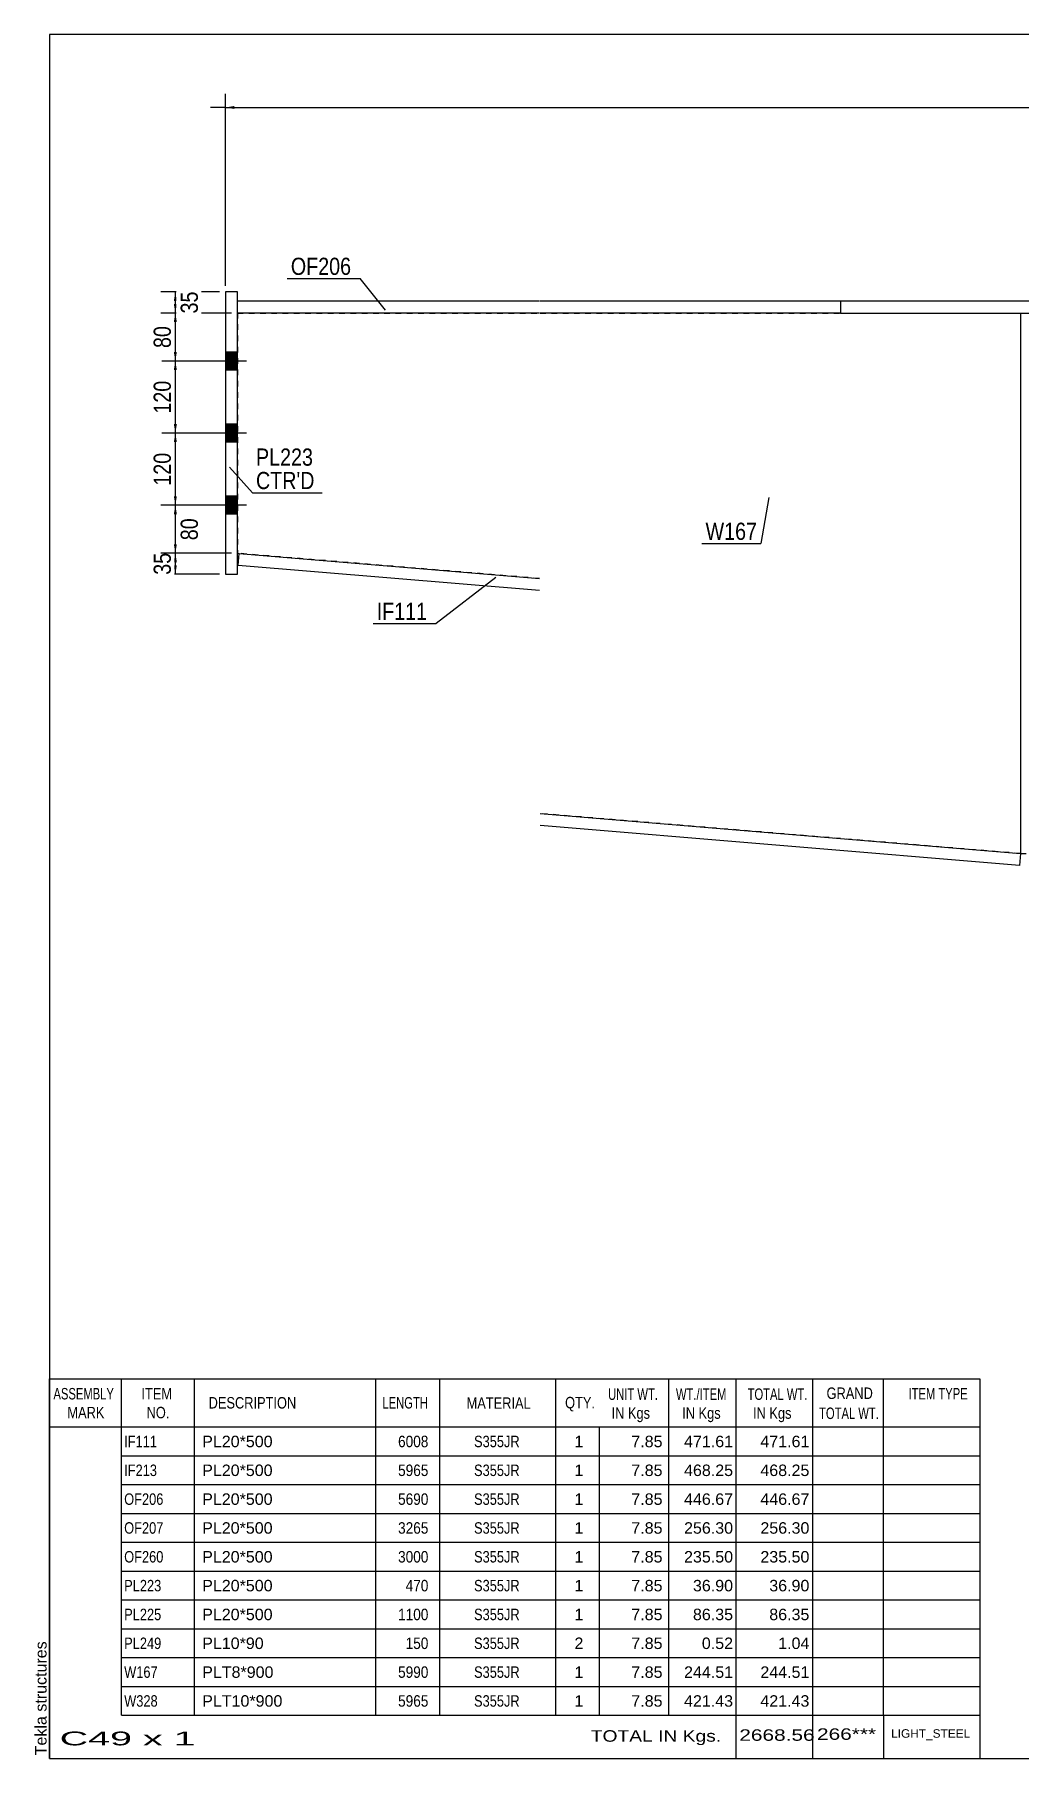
# Model space of a CAD drawing. Header units: millimetres. Extents: x -333 to 79, y -154 to 133.
# Drawn here: x -333.3 to -169.1, y -154 to 133.1 of the extents above; entities that cross this region are included whole.
import ezdxf

# ---------------------------------------------------------------- set-up
doc = ezdxf.new("R2010")
doc.units = ezdxf.units.MM
doc.linetypes.add('DXK_LINE_DOT1', pattern=[1.8814, 0.9407, -0.9407])
doc.styles.add('Arial', font='ARIAL.TTF', dxfattribs={"height": 0.2})
doc.styles.add('Arial Narrow', font='ARIALN.TTF', dxfattribs={"height": 0.2})

# ---------------------------------------------------------------- blocks, each defined once
blk = doc.blocks.new('Unknown-623345162-1210')
at = {"color": 5, "linetype": 'Continuous'}
for p, q in [((79.21, 133.05), (-330.79, 133.05)), ((-330.79, 133.05), (-330.79, -153.95)), ((79.21, -153.95), (79.21, 133.05)), ((-330.79, -153.95), (79.21, -153.95))]:
    blk.add_line(p, q, dxfattribs=at)
at = {"color": 174, "linetype": 'Continuous', "style": 'Arial'}
blk.add_text('Tekla structures', height=1.9102, rotation=90, dxfattribs=at).set_placement((-331.29, -153.45))
blk = doc.blocks.new('Part-623345162-1553 - 1359')
at = {"color": 2, "linetype": 'Continuous'}
for p, q in [((-299.5, 86.68), (-299.5, 88.68)), ((-299.5, 88.68), (-249.2, 88.68)), ((-249.2, 86.68), (-299.5, 86.68)), ((-249.1, 88.68), (-199.1, 88.68)), ((-199.1, 86.68), (-249.1, 86.68)), ((-199.1, 88.68), (-199.1, 86.68))]:
    blk.add_line(p, q, dxfattribs=at)
blk = doc.blocks.new('Bolt-623345162-1477 - 1359')
at = {"linetype": 'Continuous'}
for points in [[(-301.5, 80.18), (-301.5, 77.18), (-299.5, 77.18), (-299.5, 80.18)], [(-301.5, 80.18), (-301.5, 77.18), (-299.5, 77.18), (-299.5, 80.18)], [(-301.5, 68.18), (-301.5, 65.18), (-299.5, 65.18), (-299.5, 68.18)], [(-301.5, 68.18), (-301.5, 65.18), (-299.5, 65.18), (-299.5, 68.18)], [(-301.5, 56.18), (-301.5, 53.18), (-299.5, 53.18), (-299.5, 56.18)], [(-301.5, 56.18), (-301.5, 53.18), (-299.5, 53.18), (-299.5, 56.18)]]:
    blk.add_hatch(color=3, dxfattribs=at).paths.add_polyline_path(points)
at = {"color": 3, "linetype": 'Continuous'}
for p, q in [((-299.5, 80.18), (-301.5, 80.18)), ((-299.5, 80.18), (-301.5, 80.18)), ((-298, 78.68), (-301.5, 78.68)), ((-298, 78.68), (-301.5, 78.68)), ((-299.5, 77.18), (-301.5, 77.18)), ((-299.5, 77.18), (-301.5, 77.18)), ((-299.5, 68.18), (-301.5, 68.18)), ((-299.5, 68.18), (-301.5, 68.18)), ((-298, 66.68), (-301.5, 66.68)), ((-298, 66.68), (-301.5, 66.68)), ((-299.5, 65.18), (-301.5, 65.18)), ((-299.5, 65.18), (-301.5, 65.18)), ((-299.5, 56.18), (-301.5, 56.18)), ((-299.5, 56.18), (-301.5, 56.18)), ((-298, 54.68), (-301.5, 54.68)), ((-298, 54.68), (-301.5, 54.68)), ((-299.5, 53.18), (-301.5, 53.18)), ((-299.5, 53.18), (-301.5, 53.18))]:
    blk.add_line(p, q, dxfattribs=at)
blk = doc.blocks.new('Part-623345162-1575 - 1359')
at = {"color": 2, "linetype": 'Continuous'}
for p, q in [((-299.37, 44.66), (-299.2, 46.65)), ((-299.2, 46.65), (-249.2, 42.48)), ((-249.2, 40.47), (-299.37, 44.66)), ((-249.1, 3.35), (-169.1, -3.32)), ((-169.27, -5.32), (-249.1, 1.35)), ((-169.1, -3.32), (-169.27, -5.32))]:
    blk.add_line(p, q, dxfattribs=at)
blk = doc.blocks.new('Part-623345162-1476 - 1359')
at = {"color": 2, "linetype": 'Continuous'}
for p, q in [((-299.5, 90.18), (-301.5, 90.18)), ((-301.5, 90.18), (-301.5, 43.18)), ((-299.5, 43.18), (-299.5, 90.18)), ((-301.5, 43.18), (-299.5, 43.18))]:
    blk.add_line(p, q, dxfattribs=at)
blk = doc.blocks.new('Part-623345162-1487 - 1359')
at = {"color": 2, "linetype": 'Continuous'}
blk.add_line((-169.1, 86.68), (-169.1, -3.32), dxfattribs=at)
at = {"color": 7, "linetype": 'DXK_LINE_DOT1'}
for p, q in [((-169.1, 86.68), (-119.1, 86.68)), ((-119, 86.68), (-19, 86.68)), ((-18.9, 86.68), (46.1, 86.68)), ((46.1, 86.68), (46.1, -3.32)), ((-169.1, -3.32), (-119.1, -3.32)), ((-119, -3.32), (-19, -3.32)), ((-18.9, -3.32), (46.1, -3.32))]:
    blk.add_line(p, q, dxfattribs=at)
blk = doc.blocks.new('Part-623345162-1531 - 1359')
at = {"color": 2, "linetype": 'Continuous'}
for p, q in [((-199.1, 88.68), (-199.1, 86.68)), ((-199.1, 88.68), (-119.1, 88.68)), ((-199.1, 86.68), (-119.1, 86.68)), ((-119, 88.68), (-69, 88.68)), ((-119, 86.68), (-69, 86.68)), ((-69, 88.68), (-69, 86.68))]:
    blk.add_line(p, q, dxfattribs=at)
blk = doc.blocks.new('Part-623345162-1602 - 1359')
at = {"color": 7, "linetype": 'DXK_LINE_DOT1'}
for p, q in [((-299.5, 86.68), (-249.2, 86.68)), ((-299.5, 86.68), (-299.5, 46.68)), ((-249.1, 86.68), (-169.1, 86.68)), ((-169.1, 86.68), (-169.1, -3.32)), ((-249.2, 42.48), (-299.2, 46.65)), ((-169.1, -3.32), (-249.1, 3.35))]:
    blk.add_line(p, q, dxfattribs=at)
at = {"color": 2, "linetype": 'Continuous'}
blk.add_line((-299.5, 46.68), (-299.2, 46.65), dxfattribs=at)
blk = doc.blocks.new('StraightDimension-623345162-1843 - 1359')
at = {"linetype": 'Continuous'}
for points in [[(-310.09, 85.18), (-309.84, 86.68), (-309.59, 85.18)], [(-309.59, 80.18), (-309.84, 78.68), (-310.09, 80.18)]]:
    blk.add_hatch(color=7, dxfattribs=at).paths.add_polyline_path(points)
at = {"color": 7, "linetype": 'Continuous'}
for p, q in [((-300.5, 86.68), (-312.09, 86.68)), ((-309.84, 78.68), (-309.84, 86.68)), ((-300.5, 78.68), (-312.09, 78.68))]:
    blk.add_line(p, q, dxfattribs=at)
at = {"color": 0}
blk.add_wipeout([(-309.99, 85.1), (-314.19, 85.1), (-314.19, 80.25), (-309.99, 80.25)], dxfattribs=at)
at = {"color": 3, "style": 'Arial Narrow'}
blk.add_text('80', height=2.863, rotation=90.0002, dxfattribs=at).set_placement((-310.59, 80.85))
blk = doc.blocks.new('StraightDimension-623345162-1885 - 1359')
at = {"linetype": 'Continuous'}
for points in [[(-310.09, 77.18), (-309.84, 78.68), (-309.59, 77.18)], [(-309.59, 68.18), (-309.84, 66.68), (-310.09, 68.18)]]:
    blk.add_hatch(color=7, dxfattribs=at).paths.add_polyline_path(points)
at = {"color": 7, "linetype": 'Continuous'}
for p, q in [((-300.5, 78.68), (-312.09, 78.68)), ((-309.84, 66.68), (-309.84, 78.68)), ((-300.5, 66.68), (-312.09, 66.68))]:
    blk.add_line(p, q, dxfattribs=at)
at = {"color": 0}
blk.add_wipeout([(-309.99, 76.02), (-314.19, 76.02), (-314.19, 69.33), (-309.99, 69.33)], dxfattribs=at)
at = {"color": 3, "style": 'Arial Narrow'}
blk.add_text('120', height=2.863, rotation=90.0002, dxfattribs=at).set_placement((-310.59, 69.93))
blk = doc.blocks.new('StraightDimension-623345162-1859 - 1359')
at = {"linetype": 'Continuous'}
for points in [[(-310.09, 88.68), (-309.84, 90.18), (-309.59, 88.68)], [(-309.59, 88.18), (-309.84, 86.68), (-310.09, 88.18)]]:
    blk.add_hatch(color=7, dxfattribs=at).paths.add_polyline_path(points)
at = {"color": 7, "linetype": 'Continuous'}
for p, q in [((-302.5, 90.18), (-312.24, 90.18)), ((-309.84, 86.68), (-309.84, 90.18)), ((-300.5, 86.68), (-312.24, 86.68))]:
    blk.add_line(p, q, dxfattribs=at)
at = {"color": 0}
blk.add_wipeout([(-305.49, 90.85), (-309.69, 90.85), (-309.69, 86), (-305.49, 86)], dxfattribs=at)
at = {"color": 3, "style": 'Arial Narrow'}
blk.add_text('35', height=2.863, rotation=90.0002, dxfattribs=at).set_placement((-306.09, 86.6))
blk = doc.blocks.new('StraightDimension-623345162-1803 - 1359')
at = {"linetype": 'Continuous'}
for points in [[(-300, 120.65), (-301.5, 120.9), (-300, 121.15)], [(46.6, 121.15), (48.1, 120.9), (46.6, 120.65)]]:
    blk.add_hatch(color=7, dxfattribs=at).paths.add_polyline_path(points)
at = {"color": 7, "linetype": 'Continuous'}
for p, q in [((-301.5, 120.9), (-304, 120.9)), ((-301.5, 91.18), (-301.5, 123.15)), ((-301.5, 120.9), (48.1, 120.9)), ((48.1, 97.68), (48.1, 123.15)), ((48.1, 120.9), (50.6, 120.9))]:
    blk.add_line(p, q, dxfattribs=at)
at = {"color": 0}
blk.add_wipeout([(-121.53, 121.05), (-121.53, 125.25), (-131.87, 125.25), (-131.87, 121.05)], dxfattribs=at)
at = {"color": 3, "style": 'Arial Narrow'}
blk.add_text('11995', height=2.863, dxfattribs=at).set_placement((-131.27, 121.65))
blk = doc.blocks.new('StraightDimension-623345162-1814 - 1359')
at = {"linetype": 'Continuous'}
for points in [[(-310.09, 45.18), (-309.84, 46.68), (-309.59, 45.18)], [(-309.59, 44.68), (-309.84, 43.18), (-310.09, 44.68)]]:
    blk.add_hatch(color=7, dxfattribs=at).paths.add_polyline_path(points)
at = {"color": 7, "linetype": 'Continuous'}
for p, q in [((-300.5, 46.68), (-312.09, 46.68)), ((-309.84, 43.18), (-309.84, 46.68)), ((-302.5, 43.18), (-312.09, 43.18))]:
    blk.add_line(p, q, dxfattribs=at)
at = {"color": 0}
blk.add_wipeout([(-309.99, 47.35), (-314.19, 47.35), (-314.19, 42.5), (-309.99, 42.5)], dxfattribs=at)
at = {"color": 3, "style": 'Arial Narrow'}
blk.add_text('35', height=2.863, rotation=90.0002, dxfattribs=at).set_placement((-310.59, 43.1))
blk = doc.blocks.new('StraightDimension-623345162-1825 - 1359')
at = {"linetype": 'Continuous'}
for points in [[(-310.09, 65.18), (-309.84, 66.68), (-309.59, 65.18)], [(-309.59, 56.18), (-309.84, 54.68), (-310.09, 56.18)]]:
    blk.add_hatch(color=7, dxfattribs=at).paths.add_polyline_path(points)
at = {"color": 7, "linetype": 'Continuous'}
for p, q in [((-300.5, 66.68), (-312.09, 66.68)), ((-309.84, 54.68), (-309.84, 66.68)), ((-300.5, 54.68), (-312.09, 54.68))]:
    blk.add_line(p, q, dxfattribs=at)
at = {"color": 0}
blk.add_wipeout([(-309.99, 64.02), (-314.19, 64.02), (-314.19, 57.33), (-309.99, 57.33)], dxfattribs=at)
at = {"color": 3, "style": 'Arial Narrow'}
blk.add_text('120', height=2.863, rotation=90.0002, dxfattribs=at).set_placement((-310.59, 57.93))
blk = doc.blocks.new('StraightDimension-623345162-1868 - 1359')
at = {"linetype": 'Continuous'}
for points in [[(-310.09, 53.18), (-309.84, 54.68), (-309.59, 53.18)], [(-309.59, 48.18), (-309.84, 46.68), (-310.09, 48.18)]]:
    blk.add_hatch(color=7, dxfattribs=at).paths.add_polyline_path(points)
at = {"color": 7, "linetype": 'Continuous'}
for p, q in [((-300.5, 54.68), (-312.24, 54.68)), ((-309.84, 46.68), (-309.84, 54.68)), ((-300.5, 46.68), (-312.24, 46.68))]:
    blk.add_line(p, q, dxfattribs=at)
at = {"color": 0}
blk.add_wipeout([(-305.49, 53.1), (-309.69, 53.1), (-309.69, 48.25), (-305.49, 48.25)], dxfattribs=at)
at = {"color": 3, "style": 'Arial Narrow'}
blk.add_text('80', height=2.863, rotation=90.0002, dxfattribs=at).set_placement((-306.09, 48.85))
blk = doc.blocks.new('CBS_BOM-623345162-2484')
at = {"color": 7, "linetype": 'Continuous'}
for p, q in [((-330.82, -98.78), (-330.82, -90.78)), ((-330.82, -90.78), (-175.9, -90.78)), ((-318.82, -98.78), (-318.82, -90.78)), ((-306.63, -98.78), (-306.63, -90.78)), ((-276.46, -98.78), (-276.46, -90.78)), ((-265.78, -98.78), (-265.78, -90.78)), ((-246.47, -98.78), (-246.47, -90.78)), ((-227.67, -98.78), (-227.67, -90.78)), ((-216.45, -98.78), (-216.45, -90.78)), ((-203.67, -98.78), (-203.67, -90.78)), ((-191.92, -98.78), (-191.92, -90.78)), ((-175.9, -90.79), (-175.9, -98.77)), ((-330.82, -98.78), (-175.9, -98.78)), ((-330.82, -103.58), (-330.82, -98.78)), ((-318.82, -103.58), (-318.82, -98.78)), ((-306.63, -103.58), (-306.63, -98.78)), ((-276.46, -103.58), (-276.46, -98.78)), ((-265.78, -103.58), (-265.78, -98.78)), ((-246.47, -103.58), (-246.47, -98.78)), ((-239.2, -103.58), (-239.2, -98.78)), ((-227.67, -103.58), (-227.67, -98.78)), ((-216.45, -103.58), (-216.45, -98.78)), ((-203.67, -103.58), (-203.67, -98.78)), ((-191.9, -103.58), (-191.9, -98.78)), ((-175.9, -98.79), (-175.9, -103.58)), ((-330.82, -108.38), (-330.82, -103.58)), ((-318.82, -103.58), (-175.9, -103.58)), ((-318.82, -108.38), (-318.82, -103.58)), ((-306.63, -108.38), (-306.63, -103.58)), ((-276.46, -108.38), (-276.46, -103.58)), ((-265.78, -108.38), (-265.78, -103.58)), ((-246.47, -108.38), (-246.47, -103.58)), ((-239.2, -108.38), (-239.2, -103.58)), ((-227.67, -108.38), (-227.67, -103.58)), ((-216.45, -108.38), (-216.45, -103.58)), ((-203.67, -108.38), (-203.67, -103.58)), ((-191.9, -108.38), (-191.9, -103.58)), ((-175.9, -103.59), (-175.9, -108.38)), ((-330.82, -113.18), (-330.82, -108.38)), ((-318.82, -108.38), (-175.9, -108.38)), ((-318.82, -113.18), (-318.82, -108.38)), ((-306.63, -113.18), (-306.63, -108.38)), ((-276.46, -113.18), (-276.46, -108.38)), ((-265.78, -113.18), (-265.78, -108.38)), ((-246.47, -113.18), (-246.47, -108.38)), ((-239.2, -113.18), (-239.2, -108.38)), ((-227.67, -113.18), (-227.67, -108.38)), ((-216.45, -113.18), (-216.45, -108.38)), ((-203.67, -113.18), (-203.67, -108.38)), ((-191.9, -113.18), (-191.9, -108.38)), ((-175.9, -108.39), (-175.9, -113.18)), ((-330.82, -117.98), (-330.82, -113.18)), ((-318.82, -113.18), (-175.9, -113.18)), ((-318.82, -117.98), (-318.82, -113.18)), ((-306.63, -117.98), (-306.63, -113.18)), ((-276.46, -117.98), (-276.46, -113.18)), ((-265.78, -117.98), (-265.78, -113.18)), ((-246.47, -117.98), (-246.47, -113.18)), ((-239.2, -117.98), (-239.2, -113.18)), ((-227.67, -117.98), (-227.67, -113.18)), ((-216.45, -117.98), (-216.45, -113.18)), ((-203.67, -117.98), (-203.67, -113.18)), ((-191.9, -117.98), (-191.9, -113.18)), ((-175.9, -113.19), (-175.9, -117.98)), ((-330.82, -122.78), (-330.82, -117.98)), ((-318.82, -117.98), (-175.9, -117.98)), ((-318.82, -122.78), (-318.82, -117.98)), ((-306.63, -122.78), (-306.63, -117.98)), ((-276.46, -122.78), (-276.46, -117.98)), ((-265.78, -122.78), (-265.78, -117.98)), ((-246.47, -122.78), (-246.47, -117.98)), ((-239.2, -122.78), (-239.2, -117.98)), ((-227.67, -122.78), (-227.67, -117.98)), ((-216.45, -122.78), (-216.45, -117.98)), ((-203.67, -122.78), (-203.67, -117.98)), ((-191.9, -122.78), (-191.9, -117.98)), ((-175.9, -117.99), (-175.9, -122.78)), ((-330.82, -127.58), (-330.82, -122.78)), ((-318.82, -122.78), (-175.9, -122.78)), ((-318.82, -127.58), (-318.82, -122.78)), ((-306.63, -127.58), (-306.63, -122.78)), ((-276.46, -127.58), (-276.46, -122.78)), ((-265.78, -127.58), (-265.78, -122.78)), ((-246.47, -127.58), (-246.47, -122.78)), ((-239.2, -127.58), (-239.2, -122.78)), ((-227.67, -127.58), (-227.67, -122.78)), ((-216.45, -127.58), (-216.45, -122.78)), ((-203.67, -127.58), (-203.67, -122.78)), ((-191.9, -127.58), (-191.9, -122.78)), ((-175.9, -122.79), (-175.9, -127.58)), ((-330.82, -132.38), (-330.82, -127.58)), ((-318.82, -127.58), (-175.9, -127.58)), ((-318.82, -132.38), (-318.82, -127.58)), ((-306.63, -132.38), (-306.63, -127.58)), ((-276.46, -132.38), (-276.46, -127.58)), ((-265.78, -132.38), (-265.78, -127.58)), ((-246.47, -132.38), (-246.47, -127.58)), ((-239.2, -132.38), (-239.2, -127.58)), ((-227.67, -132.38), (-227.67, -127.58)), ((-216.45, -132.38), (-216.45, -127.58)), ((-203.67, -132.38), (-203.67, -127.58)), ((-191.9, -132.38), (-191.9, -127.58)), ((-175.9, -127.59), (-175.9, -132.38)), ((-330.82, -137.18), (-330.82, -132.38)), ((-318.82, -132.38), (-175.9, -132.38)), ((-318.82, -137.18), (-318.82, -132.38)), ((-306.63, -137.18), (-306.63, -132.38)), ((-276.46, -137.18), (-276.46, -132.38)), ((-265.78, -137.18), (-265.78, -132.38)), ((-246.47, -137.18), (-246.47, -132.38)), ((-239.2, -137.18), (-239.2, -132.38)), ((-227.67, -137.18), (-227.67, -132.38)), ((-216.45, -137.18), (-216.45, -132.38)), ((-203.67, -137.18), (-203.67, -132.38)), ((-191.9, -137.18), (-191.9, -132.38)), ((-175.9, -132.39), (-175.9, -137.18)), ((-330.82, -141.98), (-330.82, -137.18)), ((-318.82, -137.18), (-175.9, -137.18)), ((-318.82, -141.98), (-318.82, -137.18)), ((-306.63, -141.98), (-306.63, -137.18)), ((-276.46, -141.98), (-276.46, -137.18)), ((-265.78, -141.98), (-265.78, -137.18)), ((-246.47, -141.98), (-246.47, -137.18)), ((-239.2, -141.98), (-239.2, -137.18)), ((-227.67, -141.98), (-227.67, -137.18)), ((-216.45, -141.98), (-216.45, -137.18)), ((-203.67, -141.98), (-203.67, -137.18)), ((-191.9, -141.98), (-191.9, -137.18)), ((-175.9, -137.19), (-175.9, -141.98)), ((-330.82, -146.78), (-330.82, -141.98)), ((-318.82, -141.98), (-175.9, -141.98)), ((-318.82, -146.78), (-318.82, -141.98)), ((-306.63, -146.78), (-306.63, -141.98)), ((-276.46, -146.78), (-276.46, -141.98)), ((-265.78, -146.78), (-265.78, -141.98)), ((-246.47, -146.78), (-246.47, -141.98)), ((-239.2, -146.78), (-239.2, -141.98)), ((-227.67, -146.78), (-227.67, -141.98)), ((-216.45, -146.78), (-216.45, -141.98)), ((-203.67, -146.78), (-203.67, -141.98)), ((-191.9, -146.78), (-191.9, -141.98)), ((-175.9, -141.99), (-175.9, -146.78)), ((-330.82, -153.98), (-330.82, -146.8)), ((-318.82, -146.78), (-175.9, -146.78)), ((-216.45, -153.98), (-216.45, -146.8)), ((-203.67, -153.98), (-203.67, -146.8)), ((-191.86, -153.98), (-191.86, -146.8)), ((-175.9, -146.78), (-175.9, -153.98)), ((-330.82, -153.98), (-175.9, -153.98))]:
    blk.add_line(p, q, dxfattribs=at)
at = {"color": 3, "linetype": 'Continuous', "style": 'Arial'}
for s, height, width, p in [('ASSEMBLY', 1.91, 0.7, (-330.14, -94.2)), ('ITEM', 1.91, 0.8, (-315.49, -94.2)), ('DESCRIPTION', 1.9102, 0.8, (-304.3, -95.71)), ('LENGTH', 1.91, 0.7, (-275.36, -95.71)), ('MATERIAL', 1.91, 0.8, (-261.34, -95.76)), ('QTY.', 1.91, 0.8, (-244.94, -95.68)), ('UNIT WT.', 1.91, 0.7, (-237.78, -94.28)), ('WT./ITEM', 1.91, 0.7, (-226.48, -94.28)), ('TOTAL WT.', 1.91, 0.7, (-214.55, -94.28)), ('GRAND', 1.91, 0.8, (-201.4, -94.12)), ('ITEM TYPE', 1.91, 0.7, (-187.76, -94.2)), ('MARK', 1.91, 0.8, (-327.82, -97.34)), ('NO.', 1.91, 0.8, (-314.63, -97.34)), ('IN Kgs', 1.91, 0.8, (-237.2, -97.42)), ('IN Kgs', 1.91, 0.8, (-225.44, -97.42)), ('IN Kgs', 1.91, 0.8, (-213.65, -97.42)), ('TOTAL WT.', 1.91, 0.7, (-202.65, -97.46))]:
    blk.add_text(s, height=height, dxfattribs=dict(at, width=width)).set_placement(p)
at = {"color": 7, "linetype": 'Continuous', "style": 'Arial'}
for s, width, p in [('IF111', 0.8, (-318.36, -102.15)), ('6008', 0.85, (-272.75, -102.15)), ('S355JR', 0.8, (-260.1, -102.15)), ('IF213', 0.8, (-318.36, -106.95)), ('5965', 0.85, (-272.75, -106.95)), ('S355JR', 0.8, (-260.1, -106.95)), ('OF206', 0.8, (-318.36, -111.75)), ('5690', 0.85, (-272.75, -111.75)), ('S355JR', 0.8, (-260.1, -111.75)), ('OF207', 0.8, (-318.36, -116.55)), ('3265', 0.85, (-272.75, -116.55)), ('S355JR', 0.8, (-260.1, -116.55)), ('OF260', 0.8, (-318.36, -121.35)), ('3000', 0.85, (-272.75, -121.35)), ('S355JR', 0.8, (-260.1, -121.35)), ('PL223', 0.8, (-318.36, -126.15)), ('470', 0.85, (-271.49, -126.15)), ('S355JR', 0.8, (-260.1, -126.15)), ('PL225', 0.8, (-318.36, -130.95)), ('1100', 0.85, (-272.75, -130.95)), ('S355JR', 0.8, (-260.1, -130.95)), ('PL249', 0.8, (-318.36, -135.75)), ('150', 0.85, (-271.49, -135.75)), ('S355JR', 0.8, (-260.1, -135.75)), ('W167', 0.8, (-318.36, -140.55)), ('5990', 0.85, (-272.75, -140.55)), ('S355JR', 0.8, (-260.1, -140.55)), ('W328', 0.8, (-318.36, -145.35)), ('5965', 0.85, (-272.75, -145.35)), ('S355JR', 0.8, (-260.1, -145.35))]:
    blk.add_text(s, height=1.91, dxfattribs=dict(at, width=width)).set_placement(p)
for s, p in [('PL20*500', (-305.37, -102.15)), ('1', (-243.38, -102.15)), ('7.85', (-233.91, -102.15)), ('471.61', (-225.13, -102.15)), ('471.61', (-212.42, -102.15)), ('PL20*500', (-305.37, -106.95)), ('1', (-243.38, -106.95)), ('7.85', (-233.91, -106.95)), ('468.25', (-225.13, -106.95)), ('468.25', (-212.42, -106.95)), ('PL20*500', (-305.37, -111.75)), ('1', (-243.38, -111.75)), ('7.85', (-233.91, -111.75)), ('446.67', (-225.13, -111.75)), ('446.67', (-212.42, -111.75)), ('PL20*500', (-305.37, -116.55)), ('1', (-243.38, -116.55)), ('7.85', (-233.91, -116.55)), ('256.30', (-225.13, -116.55)), ('256.30', (-212.42, -116.55)), ('PL20*500', (-305.37, -121.35)), ('1', (-243.38, -121.35)), ('7.85', (-233.91, -121.35)), ('235.50', (-225.13, -121.35)), ('235.50', (-212.42, -121.35)), ('PL20*500', (-305.37, -126.15)), ('1', (-243.38, -126.15)), ('7.85', (-233.91, -126.15)), ('36.90', (-223.65, -126.15)), ('36.90', (-210.94, -126.15)), ('PL20*500', (-305.37, -130.95)), ('1', (-243.38, -130.95)), ('7.85', (-233.91, -130.95)), ('86.35', (-223.65, -130.95)), ('86.35', (-210.94, -130.95)), ('PL10*90', (-305.37, -135.75)), ('2', (-243.38, -135.75)), ('7.85', (-233.91, -135.75)), ('0.52', (-222.17, -135.75)), ('1.04', (-209.45, -135.75)), ('PLT8*900', (-305.37, -140.55)), ('1', (-243.38, -140.55)), ('7.85', (-233.91, -140.55)), ('244.51', (-225.13, -140.55)), ('244.51', (-212.42, -140.55)), ('PLT10*900', (-305.37, -145.35)), ('1', (-243.38, -145.35)), ('7.85', (-233.91, -145.35)), ('421.43', (-225.13, -145.35)), ('421.43', (-212.42, -145.35))]:
    blk.add_text(s, height=1.91, dxfattribs=at).set_placement(p)
at = {"color": 6, "linetype": 'Continuous', "style": 'Arial'}
for s, height, width, p in [('TOTAL IN Kgs.', 1.9102, 1.2, (-240.66, -151.18)), ('2668.56', 1.91, 1.3, (-215.93, -151.03)), ('266***', 1.91, 1.3, (-202.99, -150.87)), ('C49 x 1', 2.292, 2.05, (-329.1, -151.79))]:
    blk.add_text(s, height=height, dxfattribs=dict(at, width=width)).set_placement(p)
blk.add_text('LIGHT_STEEL', height=1.4135, dxfattribs=at).set_placement((-190.65, -150.52))
blk = doc.blocks.new('Mark-623345162-1472 - 1359')
at = {"color": 0}
blk.add_wipeout([(-286.9, 61.26), (-286.9, 64.26), (-296.41, 64.26), (-296.41, 61.26)], dxfattribs=at)
blk.add_wipeout([(-286.9, 61.26), (-286.9, 64.26), (-296.41, 64.26), (-296.41, 61.26)], dxfattribs=at)
blk.add_wipeout([(-286.65, 57.36), (-286.65, 60.36), (-296.41, 60.36), (-296.41, 57.36)], dxfattribs=at)
blk.add_wipeout([(-286.65, 57.36), (-286.65, 60.36), (-296.41, 60.36), (-296.41, 57.36)], dxfattribs=at)
at = {"color": 7, "linetype": 'Continuous'}
for p, q in [((-300.85, 61.04), (-297.01, 56.76)), ((-297.01, 56.76), (-285.4, 56.76))]:
    blk.add_line(p, q, dxfattribs=at)
at = {"color": 3, "style": 'Arial Narrow'}
blk.add_text('PL223', height=2.863, dxfattribs=at).set_placement((-296.41, 61.26))
at = {"color": 1, "style": 'Arial Narrow'}
blk.add_text("CTR'D", height=2.863, dxfattribs=at).set_placement((-296.41, 57.36))
blk = doc.blocks.new('Mark-623345162-1549 - 1359')
at = {"color": 7, "linetype": 'Continuous'}
blk.add_line((-274.86, 87.13), (-279.06, 92.42), dxfattribs=at)
at = {"color": 0}
blk.add_wipeout([(-280.56, 93.02), (-280.56, 96.02), (-290.61, 96.02), (-290.61, 93.02)], dxfattribs=at)
blk.add_wipeout([(-280.56, 93.02), (-280.56, 96.02), (-290.61, 96.02), (-290.61, 93.02)], dxfattribs=at)
at = {"color": 7, "linetype": 'Continuous'}
blk.add_line((-291.21, 92.42), (-279.06, 92.42), dxfattribs=at)
at = {"color": 3, "style": 'Arial Narrow'}
blk.add_text('OF206', height=2.863, dxfattribs=at).set_placement((-290.61, 93.02))
blk = doc.blocks.new('Mark-623345162-1571 - 1359')
at = {"color": 7, "linetype": 'Continuous'}
blk.add_line((-256.47, 42.63), (-266.4, 34.98), dxfattribs=at)
at = {"color": 0}
blk.add_wipeout([(-267.9, 35.58), (-267.9, 38.58), (-276.31, 38.58), (-276.31, 35.58)], dxfattribs=at)
blk.add_wipeout([(-267.9, 35.58), (-267.9, 38.58), (-276.31, 38.58), (-276.31, 35.58)], dxfattribs=at)
at = {"color": 7, "linetype": 'Continuous'}
blk.add_line((-276.91, 34.98), (-266.4, 34.98), dxfattribs=at)
at = {"color": 3, "style": 'Arial Narrow'}
blk.add_text('IF111', height=2.863, dxfattribs=at).set_placement((-276.31, 35.58))
blk = doc.blocks.new('Mark-623345162-1598 - 1359')
at = {"color": 0}
blk.add_wipeout([(-212.96, 48.91), (-212.96, 51.91), (-221.55, 51.91), (-221.55, 48.91)], dxfattribs=at)
blk.add_wipeout([(-212.96, 48.91), (-212.96, 51.91), (-221.55, 51.91), (-221.55, 48.91)], dxfattribs=at)
at = {"color": 7, "linetype": 'Continuous'}
for p in [(-211.02, 55.98), (-222.15, 48.31)]:
    blk.add_line(p, (-212.36, 48.31), dxfattribs=at)
at = {"color": 3, "style": 'Arial Narrow'}
blk.add_text('W167', height=2.863, dxfattribs=at).set_placement((-221.55, 48.91))

msp = doc.modelspace()

# ---------------------------------------------------------------- block references
for name in ['Unknown-623345162-1210', 'Part-623345162-1476 - 1359', 'Part-623345162-1553 - 1359', 'Part-623345162-1602 - 1359', 'Part-623345162-1531 - 1359', 'Part-623345162-1487 - 1359', 'Bolt-623345162-1477 - 1359', 'Part-623345162-1575 - 1359', 'CBS_BOM-623345162-2484']:
    msp.add_blockref(name, (0, 0))

# ---------------------------------------------------------------- next in the draw order: block references
for name in ['StraightDimension-623345162-1843 - 1359', 'Mark-623345162-1598 - 1359', 'StraightDimension-623345162-1814 - 1359', 'Mark-623345162-1571 - 1359']:
    msp.add_blockref(name, (0, 0))

# ---------------------------------------------------------------- next in the draw order: block references
for name in ['StraightDimension-623345162-1859 - 1359', 'StraightDimension-623345162-1885 - 1359']:
    msp.add_blockref(name, (0, 0))

# ---------------------------------------------------------------- next in the draw order: block references
for name in ['StraightDimension-623345162-1803 - 1359', 'StraightDimension-623345162-1825 - 1359']:
    msp.add_blockref(name, (0, 0))

# ---------------------------------------------------------------- next in the draw order: block references
for name in ['Mark-623345162-1549 - 1359', 'Mark-623345162-1472 - 1359', 'StraightDimension-623345162-1868 - 1359']:
    msp.add_blockref(name, (0, 0))

doc.saveas('drawing.dxf')
